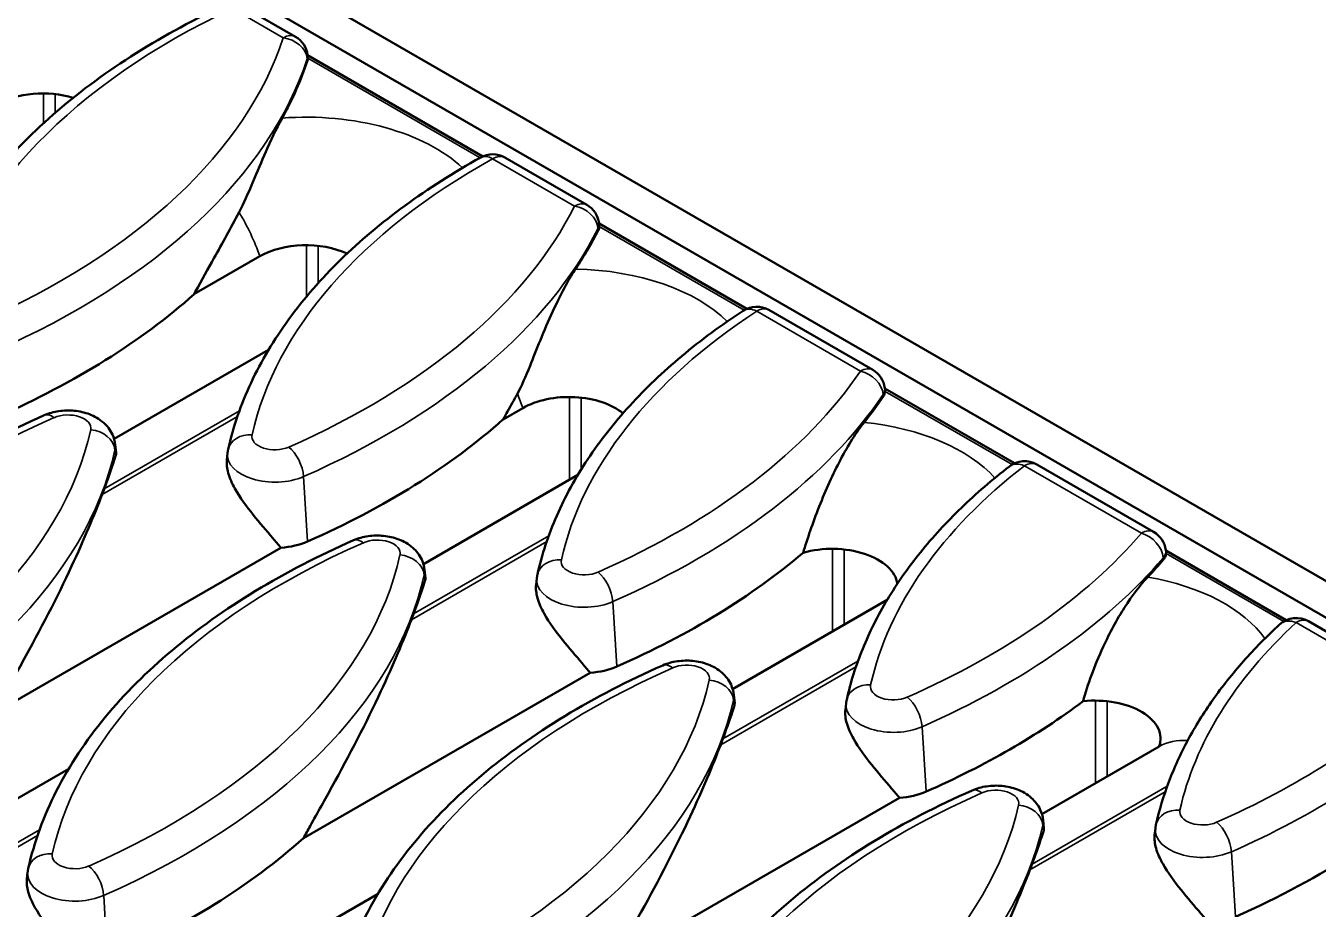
# Model space of a CAD drawing. Header units: millimetres. Extents: x 0 to 1485, y 0 to 1050.
# Drawn here: x 123.76 to 163.25, y 264.56 to 291.56 of the extents above; entities that cross this region are included whole.
import ezdxf

# ---------------------------------------------------------------- set-up
doc = ezdxf.new("R2010")
doc.units = ezdxf.units.MM
doc.header["$LTSCALE"] = 2.5
doc.layers.add('Sichtbar (ISO)', color=7, linetype='Continuous', lineweight=50)
doc.layers.add('Sichtbar schmal (ISO)', color=7, linetype='Continuous', lineweight=35)

msp = doc.modelspace()

# ---------------------------------------------------------------- linework, layer by layer
at = {"layer": 'Sichtbar (ISO)'}
for p, q in [((89.061, 317.555), (444.382, 112.41)), ((88.089, 316.993), (443.41, 111.848)), ((131.999, 291.227), (130.447, 292.123)), ((132.376, 290.605), (132.369, 290.665)), ((132.37, 290.659), (137.722, 287.569)), ((140.904, 286.086), (138.399, 287.532)), ((141.281, 285.464), (141.273, 285.528)), ((141.274, 285.518), (145.789, 282.911)), ((130.909, 284.514), (128.899, 283.354)), ((149.637, 281.044), (146.466, 282.874)), ((126.458, 278.932), (131.179, 281.657)), ((150.014, 280.423), (150.006, 280.489)), ((150.007, 280.476), (153.971, 278.187)), ((138.944, 279.875), (138.349, 279.531)), ((126.494, 278.754), (126.52, 278.515)), ((129.924, 278.498), (129.902, 278.293)), ((158.22, 276.088), (154.648, 278.15)), ((135.908, 275.109), (140.629, 277.835)), ((131.555, 275.609), (122.792, 270.55)), ((158.597, 275.468), (158.588, 275.537)), ((158.59, 275.521), (162.272, 273.395)), ((135.944, 274.931), (135.969, 274.692)), ((139.373, 274.675), (139.351, 274.471)), ((145.357, 271.287), (150.078, 274.012)), ((166.668, 271.211), (162.949, 273.358)), ((141.004, 271.786), (132.242, 266.727)), ((145.393, 271.108), (145.419, 270.87)), ((148.823, 270.852), (148.801, 270.648)), ((154.807, 267.464), (158.386, 269.531)), ((120.351, 266.128), (125.072, 268.853)), ((150.454, 267.963), (141.691, 262.905)), ((154.843, 267.286), (154.868, 267.047)), ((158.272, 267.029), (158.25, 266.825)), ((123.817, 265.693), (123.795, 265.489)), ((129.801, 262.305), (134.522, 265.031))]:
    msp.add_line(p, q, dxfattribs=at)
for centre, start, end in [((131.624, 290.577), 6.7434, 60), ((138.024, 286.882), 60, 119.1), ((140.529, 285.436), 6.997, 60), ((146.091, 282.225), 60, 123.2154), ((149.262, 280.394), 7.2497, 60), ((154.273, 277.501), 60, 127.7232), ((157.845, 275.439), 7.5055, 60), ((162.574, 272.709), 60, 132.7221)]:
    msp.add_arc(centre, 0.75, start, end, dxfattribs=at)
for centre, major_axis, start_param, end_param in [((107.366, 293.225), (25.441, 0), 5.972815, 6.096501), ((124.288, 288.337), (-2, 0), 4.23271, 5.497787), ((116.815, 289.402), (25.441, 0), 5.915721, 6.001395), ((132.323, 283.698), (-2, 0), 4.034693, 5.497787), ((107.366, 291.387), (-25.638, 0), 2.222684, 2.567922), ((140.358, 279.059), (-2, 0), 3.745644, 5.497787), ((126.265, 285.579), (25.441, 0), 5.851823, 5.911046), ((116.815, 287.565), (-25.638, 0), 2.222684, 2.567922), ((101.259, 280.42), (25.441, 0), 6.064161, 6.076487), ((131.368, 276.555), (-1.65, 0), 1.683917, 2.222684), ((148.394, 274.419), (2, 0), 0.072663, 2.029852), ((126.265, 283.742), (-25.638, 0), 2.222684, 2.547343), ((135.714, 281.756), (-25.441, 0), 2.641414, 2.682561), ((110.708, 276.598), (25.441, 0), 6.064161, 6.076487), ((140.818, 272.733), (-1.65, 0), 1.683917, 2.222684), ((135.714, 279.919), (-25.638, 0), 2.222684, 2.487693), ((156.429, 269.78), (2, 0), 6.062, 8.037758), ((120.158, 272.775), (25.441, 0), 6.064161, 6.076487), ((150.267, 268.91), (-1.65, 0), 1.683917, 2.222684), ((110.708, 274.761), (-25.638, 0), 2.222684, 2.567922), ((145.164, 276.097), (-25.638, 0), 2.222684, 2.417825), ((129.607, 268.952), (25.441, 0), 6.064161, 6.076487)]:
    msp.add_ellipse(centre, major_axis=major_axis, ratio=0.57735, start_param=start_param, end_param=end_param, dxfattribs=at)
for points, knots in [([(120.492, 282.43), (120.665, 283.205), (120.94, 283.969), (121.678, 285.453), (122.141, 286.173), (123.242, 287.556), (123.879, 288.218), (125.31, 289.473), (126.104, 290.065), (127.829, 291.171), (128.761, 291.683), (129.752, 292.151)], [2.4844831, 2.4844831, 2.4844831, 2.4844831, 2.6358006, 2.6358006, 2.787118, 2.787118, 2.9384355, 2.9384355, 3.0897529, 3.0897529, 3.2410704, 3.2410704, 3.2410704, 3.2410704]), ([(131.591, 288.739), (131.41, 288.412), (131.238, 288.037), (130.963, 287.411), (130.838, 287.11), (130.554, 286.441), (130.417, 286.125), (130.276, 285.859)], [-0.6493162, -0.6493162, -0.6493162, -0.6493162, -0.4202794, -0.4202794, -0.213001, -0.213001, 0, 0, 0, 0]), ([(129.942, 278.608), (130.096, 279.3), (130.331, 279.982), (130.954, 281.315), (131.341, 281.965), (132.257, 283.221), (132.785, 283.827), (133.971, 284.986), (134.628, 285.539), (136.06, 286.585), (136.834, 287.078), (137.659, 287.538)], [2.4844831, 2.4844831, 2.4844831, 2.4844831, 2.6195658, 2.6195658, 2.7546484, 2.7546484, 2.8897311, 2.8897311, 3.0248137, 3.0248137, 3.1598964, 3.1598964, 3.1598964, 3.1598964]), ([(130.276, 285.859), (130.026, 285.387), (129.766, 284.916), (129.334, 284.139), (129.135, 283.787), (128.925, 283.402), (128.912, 283.378), (128.899, 283.354)], [1.066827, 1.066827, 1.066827, 1.066827, 1.4210764, 1.4210764, 1.6641127, 1.6641127, 1.6800992, 1.6800992, 1.6800992, 1.6800992]), ([(140.558, 284.125), (140.393, 283.878), (140.162, 283.487), (139.588, 282.238), (139.353, 281.632), (139.035, 280.844), (138.907, 280.539), (138.779, 280.309)], [-0.6920235, -0.6920235, -0.6920235, -0.6920235, -0.4208336, -0.4208336, -0.1743174, -0.1743174, 0, 0, 0, 0]), ([(139.391, 274.785), (139.527, 275.394), (139.726, 275.996), (140.241, 277.175), (140.558, 277.753), (141.304, 278.876), (141.732, 279.421), (142.693, 280.474), (143.224, 280.981), (144.383, 281.951), (145.01, 282.414), (145.68, 282.852)], [2.4844831, 2.4844831, 2.4844831, 2.4844831, 2.6033551, 2.6033551, 2.7222271, 2.7222271, 2.8410992, 2.8410992, 2.9599712, 2.9599712, 3.0788432, 3.0788432, 3.0788432, 3.0788432]), ([(138.779, 280.309), (138.679, 280.13), (138.58, 279.953), (138.439, 279.697), (138.394, 279.616), (138.349, 279.531)], [1.055151, 1.055151, 1.055151, 1.055151, 1.1861519, 1.1861519, 1.2444256, 1.2444256, 1.2444256, 1.2444256]), ([(114.385, 269.626), (114.566, 270.436), (114.858, 271.234), (115.647, 272.78), (116.144, 273.529), (117.327, 274.963), (118.012, 275.647), (119.551, 276.939), (120.405, 277.546), (122.259, 278.671), (123.26, 279.188), (124.322, 279.656)], [2.4844831, 2.4844831, 2.4844831, 2.4844831, 2.6426072, 2.6426072, 2.8007312, 2.8007312, 2.9588553, 2.9588553, 3.1169793, 3.1169793, 3.2751034, 3.2751034, 3.2751034, 3.2751034]), ([(124.322, 279.656), (124.468, 279.72), (124.617, 279.76), (124.925, 279.806), (125.085, 279.809), (125.4, 279.778), (125.556, 279.743), (125.857, 279.627), (126.004, 279.547), (126.242, 279.333), (126.339, 279.215), (126.451, 278.972), (126.482, 278.865), (126.494, 278.754)], [3.275103, 3.275103, 3.275103, 3.275103, 3.678313, 3.678313, 4.097335, 4.097335, 4.515601, 4.515601, 4.926242, 4.926242, 5.237349, 5.237349, 5.435884, 5.435884, 5.435884, 5.435884]), ([(149.375, 279.438), (149.135, 279.137), (148.89, 278.749), (148.42, 277.861), (148.202, 277.378), (147.802, 276.359), (147.64, 275.874), (147.507, 275.455)], [-0.8077456, -0.8077456, -0.8077456, -0.8077456, -0.5318911, -0.5318911, -0.2637855, -0.2637855, 0, 0, 0, 0]), ([(126.505, 278.404), (126.478, 278.322), (126.449, 278.237), (126.344, 277.928), (126.257, 277.678), (126.158, 277.406)], [1.2694834, 1.2694834, 1.2694834, 1.2694834, 1.3818929, 1.3818929, 1.6649559, 1.6649559, 1.6649559, 1.6649559]), ([(126.519, 278.515), (126.522, 278.487), (126.52, 278.457), (126.51, 278.419), (126.508, 278.411), (126.505, 278.404)], [1.94452131, 1.94452131, 1.94452131, 1.94452131, 1.9896717, 1.9896717, 2.0005996, 2.0005996, 2.0005996, 2.0005996]), ([(129.924, 278.498), (129.924, 278.505), (129.925, 278.512), (129.927, 278.527), (129.928, 278.535), (129.931, 278.549), (129.932, 278.557), (129.934, 278.571), (129.936, 278.579), (129.939, 278.593), (129.94, 278.601), (129.942, 278.608)], [2.41809785, 2.41809785, 2.41809785, 2.41809785, 2.4313749, 2.4313749, 2.44465196, 2.44465196, 2.45792902, 2.45792902, 2.47120608, 2.47120608, 2.48448314, 2.48448314, 2.48448314, 2.48448314]), ([(131.555, 275.609), (131.476, 275.704), (131.395, 275.8), (131.114, 276.129), (130.908, 276.366), (130.507, 276.867), (130.31, 277.127), (130.062, 277.57), (129.988, 277.733), (129.903, 278.033), (129.889, 278.171), (129.902, 278.293)], [1.2625413, 1.2625413, 1.2625413, 1.2625413, 1.3515841, 1.3515841, 1.5621044, 1.5621044, 1.7726247, 1.7726247, 1.8811482, 1.8811482, 1.9808775, 1.9808775, 1.9808775, 1.9808775]), ([(148.841, 270.962), (148.958, 271.488), (149.122, 272.008), (149.539, 273.031), (149.791, 273.534), (150.382, 274.518), (150.719, 274.999), (151.473, 275.933), (151.89, 276.387), (152.798, 277.264), (153.289, 277.688), (153.814, 278.094)], [2.4844831, 2.4844831, 2.4844831, 2.4844831, 2.5870613, 2.5870613, 2.6896394, 2.6896394, 2.7922176, 2.7922176, 2.8947957, 2.8947957, 2.9973739, 2.9973739, 2.9973739, 2.9973739]), ([(126.092, 277.229), (125.853, 276.609), (125.539, 275.853), (124.721, 274.099), (124.194, 273.084), (123.46, 271.751), (123.229, 271.34), (122.928, 270.797), (122.86, 270.674), (122.792, 270.55)], [5.610352, 5.610352, 5.610352, 5.610352, 6.256852, 6.256852, 7.009099, 7.009099, 7.296608, 7.296608, 7.380319, 7.380319, 7.380319, 7.380319]), ([(123.835, 265.804), (124.016, 266.613), (124.307, 267.411), (125.096, 268.957), (125.594, 269.707), (126.776, 271.14), (127.462, 271.825), (129.001, 273.116), (129.854, 273.723), (131.709, 274.848), (132.71, 275.366), (133.772, 275.834)], [2.4844831, 2.4844831, 2.4844831, 2.4844831, 2.6426072, 2.6426072, 2.8007312, 2.8007312, 2.9588553, 2.9588553, 3.1169793, 3.1169793, 3.2751034, 3.2751034, 3.2751034, 3.2751034]), ([(133.772, 275.834), (133.917, 275.898), (134.067, 275.938), (134.375, 275.983), (134.534, 275.986), (134.849, 275.955), (135.005, 275.921), (135.307, 275.804), (135.454, 275.724), (135.691, 275.511), (135.788, 275.393), (135.9, 275.149), (135.932, 275.042), (135.944, 274.931)], [3.275103, 3.275103, 3.275103, 3.275103, 3.678313, 3.678313, 4.097335, 4.097335, 4.515601, 4.515601, 4.926242, 4.926242, 5.237349, 5.237349, 5.435884, 5.435884, 5.435884, 5.435884]), ([(158.599, 275.431), (158.598, 275.401), (158.591, 275.372), (158.567, 275.31), (158.547, 275.278), (158.522, 275.248)], [0.12065851, 0.12065851, 0.12065851, 0.12065851, 0.15163877, 0.15163877, 0.18644332, 0.18644332, 0.18644332, 0.18644332]), ([(135.955, 274.581), (135.927, 274.499), (135.898, 274.414), (135.793, 274.105), (135.707, 273.856), (135.608, 273.583)], [1.2694834, 1.2694834, 1.2694834, 1.2694834, 1.3818929, 1.3818929, 1.6649559, 1.6649559, 1.6649559, 1.6649559]), ([(135.969, 274.692), (135.972, 274.665), (135.969, 274.635), (135.96, 274.596), (135.957, 274.589), (135.955, 274.581)], [1.94452131, 1.94452131, 1.94452131, 1.94452131, 1.9896717, 1.9896717, 2.0005996, 2.0005996, 2.0005996, 2.0005996]), ([(141.004, 271.786), (140.926, 271.881), (140.844, 271.977), (140.564, 272.306), (140.358, 272.544), (139.957, 273.044), (139.76, 273.305), (139.512, 273.747), (139.437, 273.91), (139.353, 274.21), (139.338, 274.348), (139.351, 274.471)], [1.2625413, 1.2625413, 1.2625413, 1.2625413, 1.3515841, 1.3515841, 1.5621044, 1.5621044, 1.7726247, 1.7726247, 1.8811482, 1.8811482, 1.9808775, 1.9808775, 1.9808775, 1.9808775]), ([(139.373, 274.675), (139.374, 274.682), (139.375, 274.69), (139.377, 274.705), (139.378, 274.712), (139.38, 274.727), (139.381, 274.734), (139.384, 274.749), (139.385, 274.756), (139.388, 274.771), (139.39, 274.778), (139.391, 274.785)], [2.41809785, 2.41809785, 2.41809785, 2.41809785, 2.4313749, 2.4313749, 2.44465196, 2.44465196, 2.45792902, 2.45792902, 2.47120608, 2.47120608, 2.48448314, 2.48448314, 2.48448314, 2.48448314]), ([(158.039, 274.712), (157.803, 274.463), (157.563, 274.148), (157.1, 273.419), (156.88, 273.014), (156.408, 271.993), (156.199, 271.408), (156.063, 270.916)], [-0.7647438, -0.7647438, -0.7647438, -0.7647438, -0.535281, -0.535281, -0.3084049, -0.3084049, 0, 0, 0, 0]), ([(135.541, 273.406), (135.303, 272.787), (134.988, 272.03), (134.171, 270.276), (133.643, 269.261), (132.909, 267.928), (132.678, 267.518), (132.377, 266.974), (132.309, 266.851), (132.242, 266.727)], [5.610352, 5.610352, 5.610352, 5.610352, 6.256852, 6.256852, 7.009099, 7.009099, 7.296608, 7.296608, 7.380319, 7.380319, 7.380319, 7.380319]), ([(158.29, 267.14), (158.389, 267.581), (158.52, 268.018), (158.846, 268.881), (159.04, 269.307), (159.489, 270.144), (159.744, 270.556), (160.312, 271.361), (160.625, 271.755), (161.305, 272.523), (161.672, 272.897), (162.065, 273.26)], [2.4844831, 2.4844831, 2.4844831, 2.4844831, 2.5705718, 2.5705718, 2.6566604, 2.6566604, 2.7427491, 2.7427491, 2.8288377, 2.8288377, 2.9149263, 2.9149263, 2.9149263, 2.9149263]), ([(143.221, 272.011), (143.367, 272.075), (143.516, 272.115), (143.824, 272.16), (143.984, 272.164), (144.299, 272.132), (144.455, 272.098), (144.756, 271.982), (144.903, 271.901), (145.141, 271.688), (145.238, 271.57), (145.35, 271.327), (145.381, 271.22), (145.393, 271.108)], [3.275103, 3.275103, 3.275103, 3.275103, 3.678313, 3.678313, 4.097335, 4.097335, 4.515601, 4.515601, 4.926242, 4.926242, 5.237349, 5.237349, 5.435884, 5.435884, 5.435884, 5.435884]), ([(133.284, 261.981), (133.465, 262.791), (133.757, 263.588), (134.546, 265.135), (135.043, 265.884), (136.226, 267.318), (136.911, 268.002), (138.45, 269.293), (139.304, 269.9), (141.158, 271.025), (142.159, 271.543), (143.221, 272.011)], [2.4844831, 2.4844831, 2.4844831, 2.4844831, 2.6426072, 2.6426072, 2.8007312, 2.8007312, 2.9588553, 2.9588553, 3.1169793, 3.1169793, 3.2751034, 3.2751034, 3.2751034, 3.2751034]), ([(145.418, 270.87), (145.421, 270.842), (145.419, 270.812), (145.409, 270.774), (145.407, 270.766), (145.404, 270.758)], [1.94452131, 1.94452131, 1.94452131, 1.94452131, 1.9896717, 1.9896717, 2.0005996, 2.0005996, 2.0005996, 2.0005996]), ([(148.823, 270.852), (148.823, 270.86), (148.824, 270.867), (148.826, 270.882), (148.827, 270.889), (148.83, 270.904), (148.831, 270.911), (148.833, 270.926), (148.835, 270.933), (148.838, 270.948), (148.839, 270.955), (148.841, 270.962)], [2.41809785, 2.41809785, 2.41809785, 2.41809785, 2.4313749, 2.4313749, 2.44465196, 2.44465196, 2.45792902, 2.45792902, 2.47120608, 2.47120608, 2.48448314, 2.48448314, 2.48448314, 2.48448314]), ([(145.404, 270.758), (145.377, 270.677), (145.348, 270.591), (145.243, 270.283), (145.156, 270.033), (145.057, 269.761)], [1.2694834, 1.2694834, 1.2694834, 1.2694834, 1.3818929, 1.3818929, 1.6649559, 1.6649559, 1.6649559, 1.6649559]), ([(150.454, 267.963), (150.375, 268.059), (150.294, 268.155), (150.013, 268.483), (149.807, 268.721), (149.406, 269.222), (149.209, 269.482), (148.961, 269.925), (148.887, 270.088), (148.802, 270.387), (148.788, 270.526), (148.801, 270.648)], [1.2625413, 1.2625413, 1.2625413, 1.2625413, 1.3515841, 1.3515841, 1.5621044, 1.5621044, 1.7726247, 1.7726247, 1.8811482, 1.8811482, 1.9808775, 1.9808775, 1.9808775, 1.9808775]), ([(144.991, 269.584), (144.752, 268.964), (144.438, 268.208), (143.62, 266.453), (143.093, 265.438), (142.359, 264.105), (142.128, 263.695), (141.827, 263.152), (141.759, 263.028), (141.691, 262.905)], [5.610352, 5.610352, 5.610352, 5.610352, 6.256852, 6.256852, 7.009099, 7.009099, 7.296608, 7.296608, 7.380319, 7.380319, 7.380319, 7.380319]), ([(158.386, 269.531), (158.414, 269.547), (158.435, 269.56), (158.462, 269.579), (158.469, 269.584), (158.469, 269.584)], [0, 0, 0, 0, 0.0868383, 0.0868383, 0.1720035, 0.1720035, 0.1720035, 0.1720035]), ([(142.734, 258.158), (142.915, 258.968), (143.206, 259.765), (143.995, 261.312), (144.493, 262.061), (145.675, 263.495), (146.361, 264.179), (147.9, 265.471), (148.754, 266.078), (150.608, 267.202), (151.609, 267.72), (152.671, 268.188)], [2.4844831, 2.4844831, 2.4844831, 2.4844831, 2.6426072, 2.6426072, 2.8007312, 2.8007312, 2.9588553, 2.9588553, 3.1169793, 3.1169793, 3.2751034, 3.2751034, 3.2751034, 3.2751034]), ([(152.671, 268.188), (152.816, 268.252), (152.966, 268.292), (153.274, 268.337), (153.433, 268.341), (153.748, 268.31), (153.904, 268.275), (154.206, 268.159), (154.353, 268.079), (154.591, 267.865), (154.687, 267.747), (154.799, 267.504), (154.831, 267.397), (154.843, 267.286)], [3.275103, 3.275103, 3.275103, 3.275103, 3.678313, 3.678313, 4.097335, 4.097335, 4.515601, 4.515601, 4.926242, 4.926242, 5.237349, 5.237349, 5.435884, 5.435884, 5.435884, 5.435884]), ([(154.854, 266.936), (154.826, 266.854), (154.797, 266.768), (154.692, 266.46), (154.606, 266.21), (154.507, 265.938)], [1.2694834, 1.2694834, 1.2694834, 1.2694834, 1.3818929, 1.3818929, 1.6649559, 1.6649559, 1.6649559, 1.6649559]), ([(154.868, 267.047), (154.871, 267.019), (154.868, 266.989), (154.859, 266.951), (154.856, 266.943), (154.854, 266.936)], [1.94452131, 1.94452131, 1.94452131, 1.94452131, 1.9896717, 1.9896717, 2.0005996, 2.0005996, 2.0005996, 2.0005996]), ([(158.272, 267.029), (158.273, 267.037), (158.274, 267.044), (158.276, 267.059), (158.277, 267.067), (158.279, 267.081), (158.28, 267.089), (158.283, 267.103), (158.284, 267.111), (158.287, 267.125), (158.289, 267.132), (158.29, 267.14)], [2.41809785, 2.41809785, 2.41809785, 2.41809785, 2.4313749, 2.4313749, 2.44465196, 2.44465196, 2.45792902, 2.45792902, 2.47120608, 2.47120608, 2.48448314, 2.48448314, 2.48448314, 2.48448314]), ([(159.903, 264.141), (159.825, 264.236), (159.743, 264.332), (159.463, 264.661), (159.257, 264.898), (158.856, 265.399), (158.659, 265.659), (158.411, 266.102), (158.336, 266.265), (158.252, 266.565), (158.237, 266.703), (158.25, 266.825)], [1.2625413, 1.2625413, 1.2625413, 1.2625413, 1.3515841, 1.3515841, 1.5621044, 1.5621044, 1.7726247, 1.7726247, 1.8811482, 1.8811482, 1.9808775, 1.9808775, 1.9808775, 1.9808775]), ([(123.817, 265.693), (123.818, 265.701), (123.818, 265.708), (123.82, 265.723), (123.821, 265.731), (123.824, 265.745), (123.825, 265.753), (123.828, 265.767), (123.829, 265.775), (123.832, 265.789), (123.833, 265.796), (123.835, 265.804)], [2.41809785, 2.41809785, 2.41809785, 2.41809785, 2.4313749, 2.4313749, 2.44465196, 2.44465196, 2.45792902, 2.45792902, 2.47120608, 2.47120608, 2.48448314, 2.48448314, 2.48448314, 2.48448314]), ([(154.44, 265.761), (154.202, 265.141), (153.887, 264.385), (153.07, 262.63), (152.542, 261.616), (151.808, 260.283), (151.577, 259.872), (151.276, 259.329), (151.208, 259.206), (151.141, 259.082)], [5.610352, 5.610352, 5.610352, 5.610352, 6.256852, 6.256852, 7.009099, 7.009099, 7.296608, 7.296608, 7.380319, 7.380319, 7.380319, 7.380319]), ([(125.448, 262.805), (125.369, 262.9), (125.288, 262.996), (125.008, 263.325), (124.801, 263.562), (124.4, 264.063), (124.203, 264.323), (123.956, 264.766), (123.881, 264.929), (123.796, 265.229), (123.782, 265.367), (123.795, 265.489)], [1.2625413, 1.2625413, 1.2625413, 1.2625413, 1.3515841, 1.3515841, 1.5621044, 1.5621044, 1.7726247, 1.7726247, 1.8811482, 1.8811482, 1.9808775, 1.9808775, 1.9808775, 1.9808775])]:
    msp.add_open_spline(points, degree=3, knots=knots, dxfattribs=at)
for points in [[(132.377, 290.57), (132.378, 290.582), (132.377, 290.594), (132.376, 290.605)], [(132.377, 290.57), (132.377, 290.546), (132.372, 290.522), (132.365, 290.498)], [(141.282, 285.429), (141.281, 285.391), (141.271, 285.354), (141.253, 285.317)], [(141.282, 285.429), (141.282, 285.442), (141.282, 285.453), (141.281, 285.464)], [(150.015, 280.387), (150.014, 280.336), (149.996, 280.286), (149.964, 280.238)], [(150.015, 280.387), (150.016, 280.4), (150.015, 280.412), (150.014, 280.423)], [(158.599, 275.431), (158.599, 275.444), (158.599, 275.457), (158.597, 275.468)]]:
    msp.add_open_spline(points, degree=3, dxfattribs=at)
at = {"layer": 'Sichtbar schmal (ISO)'}
for p, q in [((130.072, 292.086), (131.624, 291.19)), ((132.377, 290.57), (137.644, 287.529)), ((124.301, 289.492), (124.301, 288.582)), ((124.655, 288.898), (124.655, 289.472)), ((138.024, 287.495), (140.529, 286.049)), ((141.282, 285.429), (145.711, 282.872)), ((132.336, 284.852), (132.336, 283.281)), ((132.69, 283.69), (132.69, 284.833)), ((146.091, 282.837), (149.262, 281.007)), ((150.015, 280.387), (153.894, 278.148)), ((140.372, 280.213), (140.372, 277.687)), ((140.725, 277.994), (140.725, 280.194)), ((130.226, 279.616), (126.092, 277.229)), ((126.158, 277.406), (130.287, 279.79)), ((126.485, 278.595), (126.505, 278.404)), ((154.273, 278.113), (157.845, 276.051)), ((132.246, 277.782), (132.369, 275.798)), ((139.675, 275.793), (135.541, 273.406)), ((135.608, 273.583), (139.736, 275.967)), ((148.407, 275.574), (148.407, 273.047)), ((148.761, 273.251), (148.761, 275.555)), ((158.599, 275.431), (162.194, 273.355)), ((135.934, 274.772), (135.955, 274.581)), ((141.696, 273.959), (141.819, 271.975)), ((162.574, 273.321), (166.293, 271.174)), ((145.057, 269.761), (149.186, 272.144)), ((149.125, 271.97), (144.991, 269.584)), ((145.384, 270.95), (145.404, 270.758)), ((156.442, 270.935), (156.442, 268.408)), ((156.796, 268.612), (156.796, 270.915)), ((151.145, 270.136), (151.268, 268.153)), ((158.574, 268.148), (154.44, 265.761)), ((154.507, 265.938), (158.636, 268.322)), ((120.051, 264.602), (124.18, 266.985)), ((154.834, 267.127), (154.854, 266.936)), ((124.119, 266.811), (119.985, 264.425)), ((160.595, 266.313), (160.718, 264.33)), ((126.14, 264.977), (126.262, 262.994))]:
    msp.add_line(p, q, dxfattribs=at)
for centre, major_axis, ratio, start_param, end_param in [((145.709, 281.056), (-24.688, 0), 0.57735, 5.398309, 6.154897), ((107.366, 293.837), (24.688, 0), 0.57735, 5.364276, 6.096379), ((131.624, 290.577), (0.375, 0.65), 0.57735, 0, 0.785398), ((131.624, 290.577), (0.713, -0.233), 0.802291, 0.344116, 1.827646), ((131.624, 290.577), (0.745, 0.088), 0.59825, 6.029143, 6.283185), ((107.366, 293.278), (25.435, 0), 0.57735, 5.364276, 6.096379), ((132.323, 285.535), (-5.597, 0), 0.57735, 3.689166, 4.84354), ((155.159, 277.233), (-24.688, 0), 0.57735, 5.479483, 6.154897), ((138.024, 286.882), (-0.365, 0.655), 0.566686, 5.506773, 6.283185), ((138.024, 286.882), (0.375, 0.65), 0.57735, 0, 0.785398), ((116.815, 290.014), (24.688, 0), 0.57735, 5.364276, 6.001258), ((140.529, 285.436), (0.375, 0.65), 0.57735, 0, 0.785398), ((140.529, 285.436), (0.67, -0.336), 0.784262, 0.462109, 1.945639), ((128.365, 284.554), (2, -3.464), 0.57735, 1.238215, 1.614626), ((140.529, 285.436), (0.744, 0.091), 0.594953, 5.931857, 6.283185), ((116.815, 289.455), (25.435, 0), 0.57735, 5.364276, 6.001258), ((140.358, 280.896), (-5.597, 0), 0.57735, 3.669599, 4.676748), ((164.608, 273.41), (-24.688, 0), 0.57735, 5.560537, 6.154897), ((146.091, 282.225), (-0.411, 0.627), 0.612419, 5.464381, 6.283185), ((146.091, 282.225), (0.375, 0.65), 0.57735, 0, 0.785398), ((126.265, 286.192), (24.688, 0), 0.57735, 5.364276, 5.910895), ((149.262, 280.394), (0.375, 0.65), 0.57735, 0, 0.785398), ((149.262, 280.394), (0.621, -0.42), 0.760564, 0.562384, 2.045913), ((149.262, 280.394), (0.744, 0.095), 0.591629, 5.839353, 6.283185), ((136.401, 279.915), (2, -3.464), 0.57735, 1.238215, 1.357257), ((126.265, 285.633), (25.435, 0), 0.57735, 5.364276, 5.910895), ((139.602, 268.252), (-24.688, 0), 0.57735, 5.364276, 6.154897), ((124.625, 278.97), (-0.302, 0.686), 0.495359, 5.556196, 6.283185), ((125.049, 279.261), (0.7, 0), 0.57735, 6.154897, 8.505869), ((101.259, 281.033), (24.688, 0), 0.57735, 5.364276, 6.154897), ((125.744, 278.597), (0.732, -0.164), 0.809787, 0.26626, 1.74979), ((148.394, 276.257), (-5.597, 0), 0.57735, 3.617792, 4.536095), ((130.674, 278.444), (-0.732, 0.164), 0.809787, 4.891383, 6.283185), ((131.368, 279.005), (-0.7, 0), 0.57735, 6.154897, 8.505869), ((101.259, 280.474), (25.435, 0), 0.57735, 5.364276, 6.154897), ((125.049, 278.702), (1.447, 0), 0.57735, 6.154897, 6.345089), ((131.368, 278.446), (-1.447, 0), 0.57735, 6.221282, 8.505869), ((131.793, 278.071), (0.302, -0.686), 0.495359, 0.931074, 2.414604), ((174.058, 269.588), (-24.688, 0), 0.57735, 5.642006, 6.154897), ((154.273, 277.501), (-0.459, 0.593), 0.654333, 5.414497, 6.283185), ((154.273, 277.501), (0.375, 0.65), 0.57735, 0, 0.785398), ((135.714, 282.369), (-24.688, 0), 0.57735, 2.222684, 2.682395), ((157.845, 275.439), (0.375, 0.65), 0.57735, 0, 0.785398), ((157.845, 275.439), (0.57, -0.488), 0.731914, 0.647174, 2.130704), ((149.052, 264.429), (-24.688, 0), 0.57735, 5.364276, 6.154897), ((134.074, 275.147), (-0.302, 0.686), 0.495359, 5.556196, 6.283185), ((134.499, 275.438), (0.7, 0), 0.57735, 6.154897, 8.505869), ((110.708, 277.21), (24.688, 0), 0.57735, 5.364276, 6.154897), ((135.193, 274.774), (0.732, -0.164), 0.809787, 0.26626, 1.74979), ((140.123, 274.621), (-0.732, 0.164), 0.809787, 4.891383, 6.283185), ((140.818, 275.182), (-0.7, 0), 0.57735, 6.154897, 8.505869), ((135.714, 281.81), (25.435, 0), 0.57735, 5.364276, 5.823988), ((157.845, 275.439), (0.744, 0.098), 0.588226, 5.750297, 6.283185), ((134.499, 274.879), (1.447, 0), 0.57735, 6.154897, 6.345089), ((141.243, 274.248), (0.302, -0.686), 0.495359, 0.931074, 2.414604), ((110.708, 276.651), (25.435, 0), 0.57735, 5.364276, 6.154897), ((140.818, 274.623), (-1.447, 0), 0.57735, 6.221282, 8.505869), ((156.429, 271.617), (5.597, 0), 0.57735, 0.384624, 1.279072), ((183.507, 265.765), (-24.688, 0), 0.57735, 5.724453, 6.154897), ((162.574, 272.709), (-0.509, 0.551), 0.69233, 5.355692, 6.283185), ((162.574, 272.709), (0.375, 0.65), 0.57735, 0, 0.785398), ((143.524, 271.325), (-0.302, 0.686), 0.495359, 5.556196, 6.283185), ((143.948, 271.616), (0.7, 0), 0.57735, 6.154897, 8.505869), ((158.502, 260.606), (-24.688, 0), 0.57735, 5.364276, 6.154897), ((120.158, 273.387), (24.688, 0), 0.57735, 5.364276, 6.154897), ((144.643, 270.951), (0.732, -0.164), 0.809787, 0.26626, 1.74979), ((149.573, 270.799), (-0.732, 0.164), 0.809787, 4.891383, 6.283185), ((150.267, 271.359), (-0.7, 0), 0.57735, 6.154897, 8.505869), ((120.158, 272.828), (25.435, 0), 0.57735, 5.364276, 6.154897), ((143.948, 271.057), (1.447, 0), 0.57735, 6.154897, 6.345089), ((150.692, 270.426), (0.302, -0.686), 0.495359, 0.931074, 2.414604), ((145.164, 278.546), (-24.688, 0), 0.57735, 2.222684, 2.597979), ((150.267, 270.8), (-1.447, 0), 0.57735, 6.221282, 8.505869), ((145.164, 277.987), (25.435, 0), 0.57735, 5.364276, 5.739571), ((160.386, 266.066), (-2, 3.464), 0.57735, 5.9083, 6.283185), ((167.951, 256.783), (-24.688, 0), 0.57735, 5.364276, 6.154897), ((152.973, 267.502), (-0.302, 0.686), 0.495359, 5.556196, 6.283185), ((153.398, 267.793), (0.7, 0), 0.57735, 6.154897, 8.505869), ((129.607, 269.565), (24.688, 0), 0.57735, 5.364276, 6.154897), ((154.093, 267.129), (0.732, -0.164), 0.809787, 0.26626, 1.74979), ((159.022, 266.976), (-0.732, 0.164), 0.809787, 4.891383, 6.283185), ((159.717, 267.537), (-0.7, 0), 0.57735, 6.154897, 8.505869), ((129.607, 269.006), (25.435, 0), 0.57735, 5.364276, 6.154897), ((153.398, 267.234), (1.447, 0), 0.57735, 6.154897, 6.345089), ((159.717, 266.978), (-1.447, 0), 0.57735, 6.221282, 8.505869), ((160.142, 266.603), (0.302, -0.686), 0.495359, 0.931074, 2.414604), ((124.567, 265.64), (-0.732, 0.164), 0.809787, 4.891383, 6.283185), ((125.261, 266.201), (-0.7, 0), 0.57735, 6.154897, 8.505869), ((125.686, 265.267), (0.302, -0.686), 0.495359, 0.931074, 2.414604), ((125.261, 265.642), (-1.447, 0), 0.57735, 6.221282, 8.505869)]:
    msp.add_ellipse(centre, major_axis=major_axis, ratio=ratio, start_param=start_param, end_param=end_param, dxfattribs=at)
for points in [[(132.358, 290.551), (132.36, 290.533), (132.362, 290.516), (132.365, 290.498)], [(141.246, 285.37), (141.248, 285.352), (141.25, 285.335), (141.253, 285.317)], [(149.957, 280.291), (149.96, 280.273), (149.962, 280.256), (149.964, 280.238)], [(158.515, 275.301), (158.517, 275.283), (158.519, 275.266), (158.522, 275.248)]]:
    msp.add_open_spline(points, degree=3, dxfattribs=at)

doc.saveas('drawing.dxf')
